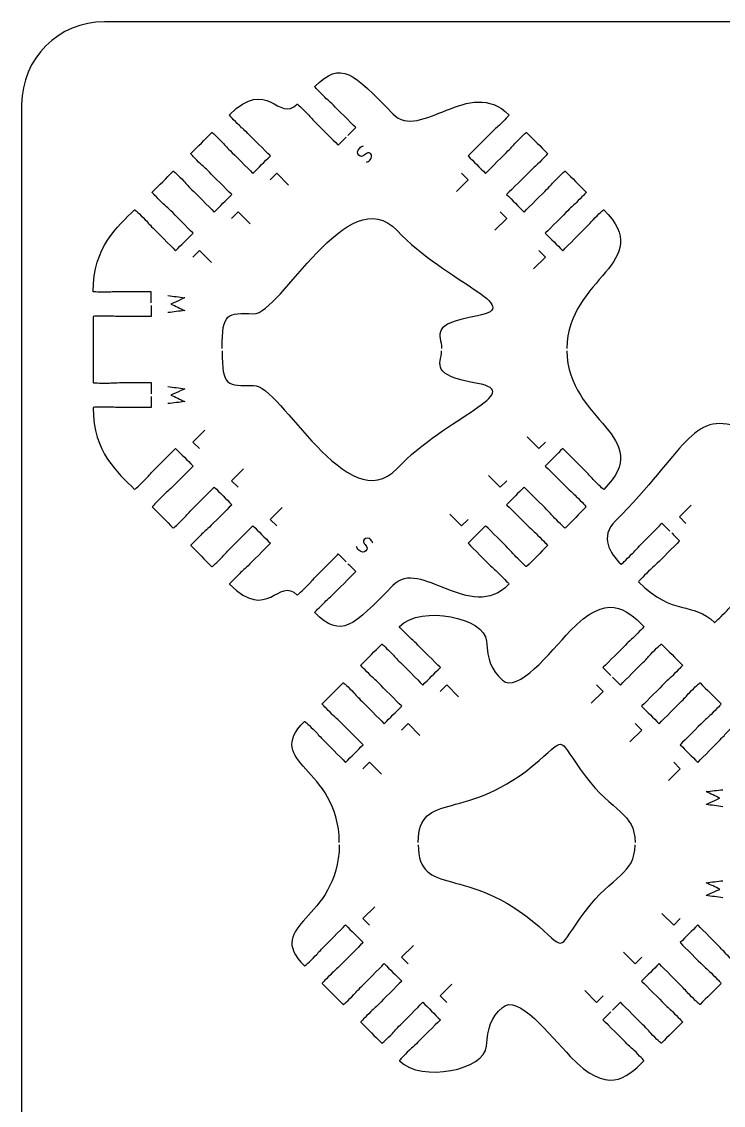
# Model space of a CAD drawing. Extents: x 0 to 250, y 0 to 300.
# Drawn here: x 0 to 84.9, y 169.1 to 300.1 of the extents above; entities that cross this region are included whole.
import ezdxf

# ---------------------------------------------------------------- set-up
doc = ezdxf.new("R2010")
doc.units = 0
doc.header["$MEASUREMENT"] = 0
doc.layers.add('DEFAULT', color=7, linetype='CONTINUOUS')

msp = doc.modelspace()

# ---------------------------------------------------------------- linework, layer by layer
at = {"layer": 'DEFAULT', "color": 250}
for points in [[(30.1, 280.94), (30.9, 281.73), (32.33, 280.3)], [(53.24, 281.73), (54.04, 280.94), (52.61, 279.51)], [(25.43, 276.27), (26.23, 277.06), (27.66, 275.63)], [(57.91, 277.06), (58.71, 276.27), (57.28, 274.84)], [(62.59, 272.39), (63.38, 271.6), (61.95, 270.17)], [(20.76, 271.59), (21.56, 272.39), (22.99, 270.96)], [(21.56, 248.45), (20.76, 249.25), (22.19, 250.67)], [(63.38, 249.25), (62.59, 248.45), (61.16, 249.88)], [(26.23, 243.78), (25.43, 244.57), (26.86, 246)], [(58.71, 244.58), (57.92, 243.78), (56.49, 245.21)], [(30.9, 239.11), (30.1, 239.9), (31.53, 241.33)], [(80.37, 239.4), (79.58, 240.2), (81.01, 241.63)], [(54.04, 239.9), (53.25, 239.11), (51.82, 240.54)], [(50.66, 219.11), (51.45, 219.9), (52.88, 218.47)], [(69.56, 219.9), (70.35, 219.11), (68.92, 217.68)], [(45.98, 214.44), (46.78, 215.23), (48.21, 213.8)], [(74.23, 215.23), (75.02, 214.44), (73.59, 213.01)], [(41.31, 209.77), (42.11, 210.56), (43.54, 209.13)], [(78.9, 210.56), (79.69, 209.77), (78.26, 208.34)], [(42.11, 190.86), (41.31, 191.66), (42.74, 193.09)], [(79.69, 191.66), (78.9, 190.87), (77.47, 192.29)], [(46.78, 186.19), (45.98, 186.99), (47.41, 188.42)], [(75.02, 186.99), (74.23, 186.19), (72.8, 187.62)], [(51.45, 181.52), (50.66, 182.32), (52.08, 183.75)], [(70.35, 182.32), (69.56, 181.52), (68.13, 182.95)]]:
    msp.add_lwpolyline(points, dxfattribs=at)
at = {"layer": 'DEFAULT', "color": 1}
for points, knots in [([(240.05, 0.05), (163.38, 0.05), (86.72, 0.05), (10.05, 0.05), (4.53, 0.05), (0.05, 4.53), (0.05, 10.05), (0.05, 103.38), (0.05, 196.72), (0.05, 290.05), (0.05, 295.57), (4.53, 300.05), (10.05, 300.05), (86.72, 300.05), (163.38, 300.05), (240.05, 300.05), (245.57, 300.05), (250.05, 295.57), (250.05, 290.05), (250.05, 196.72), (250.05, 103.38), (250.05, 10.05), (250.05, 4.53), (245.57, 0.05), (240.05, 0.05)], [0, 0, 0, 0, 651.968, 651.968, 651.968, 652.968, 652.968, 652.968, 1446.668, 1446.668, 1446.668, 1447.668, 1447.668, 1447.668, 2099.636, 2099.636, 2099.636, 2100.636, 2100.636, 2100.636, 2894.336, 2894.336, 2894.336, 2895.336, 2895.336, 2895.336, 2895.336]), ([(39.49, 286.3), (39.81, 286.61), (40.13, 286.93), (40.45, 287.25), (40.45, 287.25), (38.59, 289.11), (37.97, 289.73), (37.29, 290.41), (37.11, 290.51), (36.7, 290.93), (36.01, 291.61), (35.46, 292.17), (35.49, 292.2), (38.7, 295.41), (40.12, 293.86), (44.93, 288.92), (48.28, 285.49), (54.23, 293.55), (58.97, 288.79), (59.01, 288.75), (58.45, 288.2), (57.77, 287.51), (57.35, 287.1), (57.18, 286.99), (56.49, 286.31), (55.88, 285.69), (54.02, 283.83), (54.02, 283.83), (54.73, 283.13), (55.43, 282.42), (56.14, 281.71), (56.14, 281.71), (58, 283.57), (58.62, 284.19), (59.3, 284.87), (59.4, 285.05), (59.82, 285.46), (60.5, 286.15), (61.06, 286.7), (61.09, 286.66), (61.94, 285.81), (62.79, 284.96), (63.64, 284.11), (63.67, 284.08), (63.12, 283.53), (62.44, 282.84), (62.02, 282.43), (61.85, 282.33), (61.17, 281.64), (60.55, 281.02), (58.69, 279.17), (58.69, 279.17), (59.4, 278.46), (60.1, 277.75), (60.81, 277.04), (60.81, 277.04), (62.67, 278.9), (63.29, 279.52), (63.97, 280.2), (64.07, 280.38), (64.49, 280.79), (65.17, 281.48), (65.73, 282.03), (65.76, 281.99), (66.61, 281.15), (67.46, 280.3), (68.31, 279.45), (68.34, 279.41), (67.79, 278.86), (67.11, 278.17), (66.69, 277.76), (66.52, 277.66), (65.84, 276.97), (65.22, 276.35), (63.36, 274.49), (63.36, 274.49), (64.07, 273.79), (64.77, 273.08), (65.48, 272.37), (65.48, 272.37), (67.34, 274.23), (67.96, 274.85), (68.64, 275.53), (68.74, 275.71), (69.16, 276.12), (69.84, 276.81), (70.39, 277.36), (70.43, 277.32), (76.84, 270.92), (66.07, 269.14), (65.95, 260.57)], [0, 0, 0, 0, 3.832519, 3.832519, 3.832519, 4.832519, 4.832519, 4.832519, 5.832519, 5.832519, 5.832519, 6.832519, 6.832519, 6.832519, 7.832519, 7.832519, 7.832519, 8.832519, 8.832519, 8.832519, 9.832519, 9.832519, 9.832519, 10.832519, 10.832519, 10.832519, 11.832519, 11.832519, 11.832519, 20.339016, 20.339016, 20.339016, 21.339016, 21.339016, 21.339016, 22.339016, 22.339016, 22.339016, 23.339016, 23.339016, 23.339016, 33.549638, 33.549638, 33.549638, 34.549638, 34.549638, 34.549638, 35.549638, 35.549638, 35.549638, 36.549638, 36.549638, 36.549638, 45.063204, 45.063204, 45.063204, 46.063204, 46.063204, 46.063204, 47.063204, 47.063204, 47.063204, 48.063204, 48.063204, 48.063204, 58.273826, 58.273826, 58.273826, 59.273826, 59.273826, 59.273826, 60.273826, 60.273826, 60.273826, 61.273826, 61.273826, 61.273826, 69.780323, 69.780323, 69.780323, 70.780323, 70.780323, 70.780323, 71.780323, 71.780323, 71.780323, 72.780323, 72.780323, 72.780323, 73.780323, 73.780323, 73.780323, 73.780323]), ([(15.71, 266.07), (15.71, 266.52), (15.71, 266.97), (15.71, 267.42), (14.54, 267.42), (13.37, 267.42), (12.2, 267.42), (11.24, 267.42), (11.04, 267.37), (10.45, 267.37), (9.49, 267.37), (8.7, 267.37), (8.7, 267.42), (8.7, 272.9), (11.65, 275.26), (13.71, 277.32), (13.75, 277.36), (14.3, 276.8), (14.98, 276.12), (15.4, 275.7), (15.5, 275.53), (16.19, 274.85), (16.8, 274.23), (18.66, 272.37), (18.66, 272.37), (19.37, 273.08), (20.08, 273.78), (20.78, 274.49), (20.78, 274.49), (18.93, 276.35), (18.31, 276.97), (17.63, 277.65), (17.45, 277.75), (17.03, 278.17), (16.35, 278.85), (15.79, 279.41), (15.83, 279.44), (16.68, 280.29), (17.53, 281.14), (18.38, 281.99), (18.42, 282.03), (18.97, 281.47), (19.65, 280.79), (20.07, 280.37), (20.17, 280.2), (20.85, 279.51), (21.47, 278.9), (23.33, 277.04), (23.33, 277.04), (24.04, 277.75), (24.75, 278.45), (25.45, 279.16), (25.45, 279.16), (23.6, 281.02), (22.98, 281.64), (22.29, 282.32), (22.12, 282.42), (21.7, 282.84), (21.02, 283.52), (20.47, 284.08), (20.5, 284.11), (21.35, 284.96), (22.2, 285.81), (23.05, 286.66), (23.09, 286.7), (23.64, 286.14), (24.32, 285.46), (24.74, 285.04), (24.84, 284.87), (25.52, 284.19), (26.15, 283.57), (28, 281.71), (28, 281.71), (28.71, 282.42), (29.42, 283.12), (30.12, 283.83), (30.12, 283.83), (28.27, 285.69), (27.65, 286.31), (26.96, 286.99), (26.79, 287.09), (26.37, 287.51), (25.69, 288.19), (25.14, 288.75), (25.17, 288.78), (29.83, 293.45), (31.08, 287.79), (33.37, 290.08), (33.41, 290.12), (33.96, 289.56), (34.65, 288.88), (35.06, 288.46), (35.16, 288.29), (35.85, 287.6), (36.46, 286.98), (38.32, 285.13), (38.32, 285.13), (38.64, 285.45), (38.96, 285.76), (39.28, 286.08)], [0, 0, 0, 0, 3.83, 3.83, 3.83, 13.76, 13.76, 13.76, 14.76, 14.76, 14.76, 15.76, 15.76, 15.76, 16.76, 16.76, 16.76, 17.76, 17.76, 17.76, 18.76, 18.76, 18.76, 19.76, 19.76, 19.76, 28.259424, 28.259424, 28.259424, 29.259424, 29.259424, 29.259424, 30.259424, 30.259424, 30.259424, 31.259424, 31.259424, 31.259424, 41.470045, 41.470045, 41.470045, 42.470045, 42.470045, 42.470045, 43.470045, 43.470045, 43.470045, 44.470045, 44.470045, 44.470045, 52.983611, 52.983611, 52.983611, 53.983611, 53.983611, 53.983611, 54.983611, 54.983611, 54.983611, 55.983611, 55.983611, 55.983611, 66.194233, 66.194233, 66.194233, 67.194233, 67.194233, 67.194233, 68.194233, 68.194233, 68.194233, 69.194233, 69.194233, 69.194233, 77.707799, 77.707799, 77.707799, 78.707799, 78.707799, 78.707799, 79.707799, 79.707799, 79.707799, 80.707799, 80.707799, 80.707799, 81.707799, 81.707799, 81.707799, 82.707799, 82.707799, 82.707799, 83.707799, 83.707799, 83.707799, 84.707799, 84.707799, 84.707799, 88.540317, 88.540317, 88.540317, 88.540317]), ([(24.28, 260.57), (24.29, 264.93), (24.91, 264.83), (28.1, 264.75), (31.33, 264.68), (39.47, 281.11), (45.44, 274.81), (51.42, 268.5), (61.13, 265.59), (55.15, 264.51), (49.34, 263.47), (50.75, 262.3), (50.83, 260.57)], [0, 0, 0, 0, 1, 1, 1, 2, 2, 2, 3, 3, 3, 4, 4, 4, 4]), ([(15.71, 265.77), (15.71, 265.32), (15.71, 264.87), (15.71, 264.42), (14.54, 264.42), (13.37, 264.42), (12.2, 264.42), (11.24, 264.42), (11.04, 264.47), (10.45, 264.47), (9.49, 264.47), (8.7, 264.47), (8.7, 264.42), (8.7, 261.76), (8.7, 259.09), (8.7, 256.43), (8.7, 256.38), (9.49, 256.38), (10.45, 256.38), (11.04, 256.38), (11.24, 256.43), (12.2, 256.43), (12.82, 256.43), (13.43, 256.43), (14.05, 256.43), (14.6, 256.43), (15.15, 256.43), (15.71, 256.43), (15.71, 255.97), (15.71, 255.52), (15.71, 255.07)], [0, 0, 0, 0, 3.83, 3.83, 3.83, 13.76, 13.76, 13.76, 14.76, 14.76, 14.76, 15.76, 15.76, 15.76, 38.43, 38.43, 38.43, 39.43, 39.43, 39.43, 40.43, 40.43, 40.43, 45.66, 45.66, 45.66, 50.36, 50.36, 50.36, 54.19, 54.19, 54.19, 54.19]), ([(24.28, 260.27), (24.29, 255.92), (24.91, 256.02), (28.1, 256.1), (31.33, 256.17), (39.47, 239.74), (45.44, 246.05), (51.42, 252.35), (61.13, 255.26), (55.15, 256.33), (49.35, 257.38), (50.75, 258.55), (50.83, 260.27)], [0, 0, 0, 0, 1, 1, 1, 2, 2, 2, 3, 3, 3, 4, 4, 4, 4]), ([(65.95, 260.27), (66.07, 251.71), (76.84, 249.93), (70.43, 243.52), (70.37, 243.52), (69.83, 244.06), (69.16, 244.73), (68.75, 245.14), (68.64, 245.32), (67.96, 246), (67.34, 246.62), (65.48, 248.48), (65.48, 248.48), (64.78, 247.77), (64.07, 247.06), (63.36, 246.35), (63.36, 246.35), (65.22, 244.5), (65.84, 243.88), (66.52, 243.19), (66.7, 243.09), (67.11, 242.68), (67.8, 241.99), (68.35, 241.44), (68.31, 241.4), (67.46, 240.56), (66.61, 239.71), (65.77, 238.86), (65.73, 238.82), (65.18, 239.38), (64.49, 240.06), (64.08, 240.48), (63.97, 240.65), (63.29, 241.33), (62.67, 241.95), (60.81, 243.81), (60.81, 243.81), (60.11, 243.1), (59.4, 242.39), (58.69, 241.68), (58.69, 241.68), (60.55, 239.83), (61.17, 239.21), (61.85, 238.53), (62.03, 238.42), (62.44, 238.01), (63.13, 237.32), (63.68, 236.77), (63.64, 236.73), (62.79, 235.88), (61.94, 235.04), (61.09, 234.19), (61.06, 234.15), (60.51, 234.7), (59.82, 235.39), (59.41, 235.81), (59.31, 235.98), (58.62, 236.66), (58, 237.28), (56.15, 239.14), (56.15, 239.14), (55.44, 238.43), (54.73, 237.72), (54.02, 237.02), (54.02, 237.02), (55.88, 235.16), (56.5, 234.54), (57.18, 233.85), (57.36, 233.76), (57.77, 233.34), (58.46, 232.66), (59.01, 232.09), (58.97, 232.06), (54.24, 227.3), (48.29, 235.35), (44.94, 231.92), (40.12, 226.99), (38.71, 225.43), (35.5, 228.64), (35.46, 228.68), (36.02, 229.23), (36.7, 229.91), (37.12, 230.33), (37.29, 230.43), (37.97, 231.12), (38.59, 231.74), (40.45, 233.59), (40.45, 233.59), (40.13, 233.91), (39.82, 234.23), (39.5, 234.55)], [0, 0, 0, 0, 1, 1, 1, 2, 2, 2, 3, 3, 3, 4, 4, 4, 12.513566, 12.513566, 12.513566, 13.513566, 13.513566, 13.513566, 14.513566, 14.513566, 14.513566, 15.513566, 15.513566, 15.513566, 25.724188, 25.724188, 25.724188, 26.724188, 26.724188, 26.724188, 27.724188, 27.724188, 27.724188, 28.724188, 28.724188, 28.724188, 37.230685, 37.230685, 37.230685, 38.230685, 38.230685, 38.230685, 39.230685, 39.230685, 39.230685, 40.230685, 40.230685, 40.230685, 50.441307, 50.441307, 50.441307, 51.441307, 51.441307, 51.441307, 52.441307, 52.441307, 52.441307, 53.441307, 53.441307, 53.441307, 61.947805, 61.947805, 61.947805, 62.947805, 62.947805, 62.947805, 63.947805, 63.947805, 63.947805, 64.947805, 64.947805, 64.947805, 65.947805, 65.947805, 65.947805, 66.947805, 66.947805, 66.947805, 67.947805, 67.947805, 67.947805, 68.947805, 68.947805, 68.947805, 69.947805, 69.947805, 69.947805, 73.766181, 73.766181, 73.766181, 73.766181]), ([(15.71, 254.77), (15.71, 254.32), (15.71, 253.87), (15.71, 253.42), (14.54, 253.42), (13.37, 253.42), (12.2, 253.42), (11.24, 253.42), (11.04, 253.48), (10.45, 253.48), (9.49, 253.48), (8.7, 253.48), (8.7, 253.42), (8.7, 247.95), (11.65, 245.59), (13.71, 243.53), (13.75, 243.49), (14.3, 244.04), (14.99, 244.72), (15.4, 245.14), (15.5, 245.31), (16.19, 246), (16.81, 246.62), (18.66, 248.47), (18.66, 248.47), (19.37, 247.77), (20.08, 247.06), (20.79, 246.35), (20.79, 246.35), (18.93, 244.49), (18.31, 243.87), (17.63, 243.19), (17.45, 243.09), (17.04, 242.67), (16.36, 241.99), (15.8, 241.44), (15.84, 241.4), (16.69, 240.55), (17.54, 239.7), (18.38, 238.85), (18.42, 238.81), (18.97, 239.37), (19.66, 240.05), (20.07, 240.47), (20.17, 240.65), (20.86, 241.33), (21.48, 241.95), (23.33, 243.81), (23.33, 243.81), (24.04, 243.1), (24.75, 242.39), (25.46, 241.68), (25.46, 241.68), (23.6, 239.82), (22.98, 239.21), (22.3, 238.52), (22.12, 238.42), (21.71, 238), (21.02, 237.32), (20.47, 236.77), (20.5, 236.73), (21.35, 235.88), (22.2, 235.03), (23.05, 234.18), (23.09, 234.15), (23.64, 234.7), (24.33, 235.38), (24.74, 235.8), (24.84, 235.97), (25.53, 236.66), (26.15, 237.28), (28, 239.14), (28, 239.14), (28.71, 238.43), (29.42, 237.72), (30.13, 237.01), (30.13, 237.01), (28.27, 235.15), (27.65, 234.54), (26.97, 233.85), (26.79, 233.75), (26.38, 233.33), (25.69, 232.65), (25.14, 232.09), (25.18, 232.06), (29.84, 227.4), (31.09, 233.05), (33.37, 230.76), (33.41, 230.73), (33.97, 231.28), (34.65, 231.97), (35.07, 232.38), (35.17, 232.56), (35.85, 233.24), (36.47, 233.86), (38.33, 235.72), (38.33, 235.72), (38.65, 235.4), (38.97, 235.08), (39.29, 234.76)], [0, 0, 0, 0, 3.83, 3.83, 3.83, 13.76, 13.76, 13.76, 14.76, 14.76, 14.76, 15.76, 15.76, 15.76, 16.76, 16.76, 16.76, 17.76, 17.76, 17.76, 18.76, 18.76, 18.76, 19.76, 19.76, 19.76, 28.266498, 28.266498, 28.266498, 29.266498, 29.266498, 29.266498, 30.266498, 30.266498, 30.266498, 31.266498, 31.266498, 31.266498, 41.477119, 41.477119, 41.477119, 42.477119, 42.477119, 42.477119, 43.477119, 43.477119, 43.477119, 44.477119, 44.477119, 44.477119, 52.990685, 52.990685, 52.990685, 53.990685, 53.990685, 53.990685, 54.990685, 54.990685, 54.990685, 55.990685, 55.990685, 55.990685, 66.201307, 66.201307, 66.201307, 67.201307, 67.201307, 67.201307, 68.201307, 68.201307, 68.201307, 69.201307, 69.201307, 69.201307, 77.714873, 77.714873, 77.714873, 78.714873, 78.714873, 78.714873, 79.714873, 79.714873, 79.714873, 80.714873, 80.714873, 80.714873, 81.714873, 81.714873, 81.714873, 82.714873, 82.714873, 82.714873, 83.714873, 83.714873, 83.714873, 84.714873, 84.714873, 84.714873, 88.561534, 88.561534, 88.561534, 88.561534]), ([(115.5, 242.01), (115.5, 241.55), (115.5, 241.09), (115.5, 240.63), (114.33, 240.63), (113.17, 240.63), (112, 240.63), (111.03, 240.63), (110.84, 240.68), (110.25, 240.68), (109.28, 240.68), (108.5, 240.68), (108.5, 240.63), (108.38, 240.3), (92.5, 240.3), (92.5, 240.63), (92.5, 241.63), (92.5, 242.63), (92.5, 243.63), (92.5, 244.44), (93.31, 248.6), (92.52, 248.89), (92.52, 248.89), (88.23, 250.47), (86.8, 251), (81.09, 253.1), (80.28, 248.16), (71.84, 239.71), (69.9, 237.77), (71.18, 235.82), (72.52, 234.48), (72.56, 234.44), (73.11, 235), (73.79, 235.68), (74.21, 236.1), (74.31, 236.27), (75, 236.95), (75.62, 237.57), (77.47, 239.43), (77.47, 239.43), (77.79, 239.11), (78.11, 238.79), (78.43, 238.47)], [0, 0, 0, 0, 3.91, 3.91, 3.91, 13.85, 13.85, 13.85, 14.85, 14.85, 14.85, 15.85, 15.85, 15.85, 16.85, 16.85, 16.85, 25.35, 25.35, 25.35, 26.35, 26.35, 26.35, 27.35, 27.35, 27.35, 28.35, 28.35, 28.35, 29.35, 29.35, 29.35, 30.35, 30.35, 30.35, 31.35, 31.35, 31.35, 32.35, 32.35, 32.35, 36.182519, 36.182519, 36.182519, 36.182519]), ([(78.65, 238.26), (78.96, 237.94), (79.28, 237.62), (79.6, 237.3), (79.6, 237.3), (77.74, 235.45), (77.12, 234.83), (76.44, 234.14), (76.26, 234.05), (75.85, 233.63), (75.16, 232.94), (74.61, 232.39), (74.65, 232.36), (78.86, 228.14), (81.21, 230.04), (83.81, 227.43), (83.89, 227.45), (84.43, 227.98), (85.08, 228.63), (85.5, 229.05), (85.6, 229.22), (86.29, 229.9), (86.91, 230.52), (88.76, 232.38), (88.76, 232.38), (89.47, 231.67), (90.18, 230.97), (90.89, 230.26), (90.89, 230.26), (89.03, 228.4), (88.41, 227.78), (87.73, 227.1), (87.55, 227), (87.13, 226.58), (86.48, 225.93), (85.95, 225.39), (85.94, 225.31), (91.47, 219.78), (86.61, 227.61), (115.35, 227.63)], [0, 0, 0, 0, 3.818377, 3.818377, 3.818377, 4.818377, 4.818377, 4.818377, 5.818377, 5.818377, 5.818377, 6.818377, 6.818377, 6.818377, 7.818377, 7.818377, 7.818377, 8.818377, 8.818377, 8.818377, 9.818377, 9.818377, 9.818377, 10.818377, 10.818377, 10.818377, 19.324874, 19.324874, 19.324874, 20.324874, 20.324874, 20.324874, 21.324874, 21.324874, 21.324874, 22.324874, 22.324874, 22.324874, 23.324874, 23.324874, 23.324874, 23.324874]), ([(38.46, 200.87), (38.36, 210.12), (29.14, 210.37), (34.26, 215.49), (34.3, 215.53), (34.85, 214.97), (35.54, 214.29), (35.95, 213.87), (36.05, 213.7), (36.74, 213.02), (37.36, 212.4), (39.22, 210.54), (39.22, 210.54), (39.92, 211.25), (40.63, 211.96), (41.34, 212.66), (41.34, 212.66), (39.48, 214.52), (38.86, 215.14), (38.18, 215.82), (38, 215.92), (37.59, 216.34), (36.9, 217.02), (36.35, 217.58), (36.39, 217.62), (37.24, 218.47), (38.08, 219.31), (38.93, 220.16), (38.97, 220.2), (39.52, 219.64), (40.21, 218.96), (40.62, 218.54), (40.73, 218.37), (41.41, 217.69), (42.03, 217.07), (43.89, 215.21), (43.89, 215.21), (44.59, 215.92), (45.3, 216.63), (46.01, 217.33), (46.01, 217.33), (44.15, 219.19), (43.53, 219.81), (42.85, 220.49), (42.67, 220.59), (42.26, 221.01), (41.57, 221.69), (41.02, 222.25), (41.06, 222.29), (41.91, 223.14), (42.76, 223.99), (43.6, 224.83), (43.64, 224.87), (44.19, 224.31), (44.87, 223.63), (45.29, 223.21), (45.39, 223.04), (46.08, 222.36), (46.7, 221.74), (48.55, 219.88), (48.55, 219.88), (49.26, 220.59), (49.97, 221.3), (50.68, 222), (50.68, 222), (48.82, 223.86), (48.2, 224.48), (47.52, 225.17), (47.34, 225.26), (46.93, 225.68), (46.26, 226.34), (45.72, 226.88), (45.72, 226.95), (48.4, 229.64), (56.09, 228.01), (56.26, 225.18), (56.39, 222.92), (56.81, 221.73), (58.17, 220.49), (60.02, 218.81), (63.89, 223.81), (66.39, 226.43), (70.83, 231.09), (73.11, 229.13), (75.28, 226.95), (75.32, 226.92), (74.77, 226.37), (74.08, 225.68), (73.66, 225.26), (73.49, 225.16), (72.81, 224.48), (72.19, 223.86), (70.33, 222), (70.33, 222), (70.65, 221.68), (70.97, 221.37), (71.29, 221.05)], [0, 0, 0, 0, 1, 1, 1, 2, 2, 2, 3, 3, 3, 4, 4, 4, 12.513566, 12.513566, 12.513566, 13.513566, 13.513566, 13.513566, 14.513566, 14.513566, 14.513566, 15.513566, 15.513566, 15.513566, 25.724188, 25.724188, 25.724188, 26.724188, 26.724188, 26.724188, 27.724188, 27.724188, 27.724188, 28.724188, 28.724188, 28.724188, 37.230685, 37.230685, 37.230685, 38.230685, 38.230685, 38.230685, 39.230685, 39.230685, 39.230685, 40.230685, 40.230685, 40.230685, 50.441307, 50.441307, 50.441307, 51.441307, 51.441307, 51.441307, 52.441307, 52.441307, 52.441307, 53.441307, 53.441307, 53.441307, 61.954873, 61.954873, 61.954873, 62.954873, 62.954873, 62.954873, 63.954873, 63.954873, 63.954873, 64.954873, 64.954873, 64.954873, 65.954873, 65.954873, 65.954873, 66.954873, 66.954873, 66.954873, 67.954873, 67.954873, 67.954873, 68.954873, 68.954873, 68.954873, 69.954873, 69.954873, 69.954873, 70.954873, 70.954873, 70.954873, 71.954873, 71.954873, 71.954873, 75.780327, 75.780327, 75.780327, 75.780327]), ([(71.5, 220.84), (71.82, 220.52), (72.14, 220.2), (72.45, 219.88), (72.45, 219.88), (74.31, 221.74), (74.93, 222.36), (75.62, 223.04), (75.71, 223.21), (76.13, 223.63), (76.81, 224.32), (77.37, 224.87), (77.41, 224.83), (78.26, 223.98), (79.11, 223.13), (79.95, 222.28), (79.99, 222.25), (79.44, 221.69), (78.75, 221.01), (78.34, 220.6), (78.16, 220.49), (77.48, 219.81), (76.86, 219.19), (75, 217.33), (75, 217.33), (75.71, 216.63), (76.42, 215.92), (77.13, 215.21), (77.13, 215.21), (78.98, 217.07), (79.6, 217.69), (80.29, 218.37), (80.38, 218.54), (80.8, 218.96), (81.49, 219.64), (82.04, 220.2), (82.07, 220.16), (82.92, 219.31), (83.77, 218.47), (84.62, 217.62), (84.66, 217.58), (84.1, 217.03), (83.42, 216.34), (83, 215.93), (82.83, 215.82), (82.15, 215.14), (81.53, 214.52), (79.67, 212.66), (79.67, 212.66), (80.38, 211.96), (81.09, 211.25), (81.8, 210.54), (81.8, 210.54), (83.65, 212.4), (84.27, 213.02), (84.95, 213.7), (85.06, 213.88), (85.47, 214.29), (86.16, 214.97), (86.71, 215.53), (86.75, 215.49), (89.43, 212.8), (93.87, 212.01), (93.87, 207.71), (93.87, 207.66), (93.09, 207.66), (92.12, 207.66), (91.53, 207.66), (91.34, 207.71), (90.37, 207.71), (89.2, 207.71), (88.04, 207.71), (86.87, 207.71), (86.87, 207.26), (86.87, 206.81), (86.87, 206.36)], [0, 0, 0, 0, 3.832519, 3.832519, 3.832519, 4.832519, 4.832519, 4.832519, 5.832519, 5.832519, 5.832519, 6.832519, 6.832519, 6.832519, 17.043141, 17.043141, 17.043141, 18.043141, 18.043141, 18.043141, 19.043141, 19.043141, 19.043141, 20.043141, 20.043141, 20.043141, 28.556706, 28.556706, 28.556706, 29.556706, 29.556706, 29.556706, 30.556706, 30.556706, 30.556706, 31.556706, 31.556706, 31.556706, 41.767328, 41.767328, 41.767328, 42.767328, 42.767328, 42.767328, 43.767328, 43.767328, 43.767328, 44.767328, 44.767328, 44.767328, 53.280894, 53.280894, 53.280894, 54.280894, 54.280894, 54.280894, 55.280894, 55.280894, 55.280894, 56.280894, 56.280894, 56.280894, 57.280894, 57.280894, 57.280894, 58.280894, 58.280894, 58.280894, 59.280894, 59.280894, 59.280894, 69.210894, 69.210894, 69.210894, 73.040894, 73.040894, 73.040894, 73.040894]), ([(48, 200.87), (48.09, 207.35), (53.78, 203.03), (62.61, 210.75), (66.06, 213.77), (64.75, 213.47), (68.17, 208.92), (71.54, 204.44), (74.16, 204.48), (74.23, 200.87)], [0, 0, 0, 0, 1, 1, 1, 2, 2, 2, 3, 3, 3, 3]), ([(38.46, 200.57), (38.35, 191.31), (29.14, 191.06), (34.26, 185.94), (34.3, 185.9), (34.86, 186.45), (35.54, 187.14), (35.95, 187.55), (36.05, 187.73), (36.74, 188.41), (37.36, 189.03), (39.22, 190.89), (39.22, 190.89), (39.92, 190.18), (40.63, 189.47), (41.34, 188.77), (41.34, 188.77), (39.48, 186.91), (38.86, 186.29), (38.18, 185.61), (38.01, 185.5), (37.59, 185.09), (36.9, 184.4), (36.35, 183.85), (36.39, 183.81), (37.24, 182.96), (38.08, 182.12), (38.93, 181.27), (38.97, 181.23), (39.52, 181.78), (40.21, 182.47), (40.62, 182.88), (40.73, 183.06), (41.41, 183.74), (42.03, 184.36), (43.88, 186.22), (43.88, 186.22), (44.59, 185.51), (45.3, 184.8), (46.01, 184.1), (46.01, 184.1), (44.15, 182.24), (43.53, 181.62), (42.85, 180.93), (42.67, 180.83), (42.26, 180.42), (41.58, 179.73), (41.02, 179.18), (41.06, 179.14), (41.91, 178.29), (42.76, 177.44), (43.6, 176.6), (43.64, 176.56), (44.19, 177.11), (44.88, 177.79), (45.29, 178.21), (45.39, 178.39), (46.08, 179.07), (46.7, 179.69), (48.55, 181.55), (48.55, 181.55), (49.26, 180.84), (49.97, 180.13), (50.68, 179.42), (50.68, 179.42), (48.82, 177.57), (48.2, 176.95), (47.52, 176.26), (47.34, 176.16), (46.93, 175.75), (46.24, 175.06), (45.69, 174.51), (45.72, 174.47), (48.41, 171.79), (56.1, 173.42), (56.26, 176.24), (56.39, 178.5), (56.81, 179.69), (58.17, 180.93), (60.02, 182.62), (63.9, 177.61), (66.39, 175), (70.84, 170.33), (73.11, 172.29), (75.28, 174.47), (75.32, 174.51), (74.77, 175.06), (74.08, 175.75), (73.66, 176.16), (73.49, 176.26), (72.81, 176.95), (72.19, 177.57), (70.33, 179.42), (70.33, 179.42), (70.65, 179.74), (70.97, 180.06), (71.29, 180.38)], [0, 0, 0, 0, 1, 1, 1, 2, 2, 2, 3, 3, 3, 4, 4, 4, 12.499424, 12.499424, 12.499424, 13.499424, 13.499424, 13.499424, 14.499424, 14.499424, 14.499424, 15.499424, 15.499424, 15.499424, 25.710045, 25.710045, 25.710045, 26.710045, 26.710045, 26.710045, 27.710045, 27.710045, 27.710045, 28.710045, 28.710045, 28.710045, 37.223611, 37.223611, 37.223611, 38.223611, 38.223611, 38.223611, 39.223611, 39.223611, 39.223611, 40.223611, 40.223611, 40.223611, 50.434233, 50.434233, 50.434233, 51.434233, 51.434233, 51.434233, 52.434233, 52.434233, 52.434233, 53.434233, 53.434233, 53.434233, 61.947799, 61.947799, 61.947799, 62.947799, 62.947799, 62.947799, 63.947799, 63.947799, 63.947799, 64.947799, 64.947799, 64.947799, 65.947799, 65.947799, 65.947799, 66.947799, 66.947799, 66.947799, 67.947799, 67.947799, 67.947799, 68.947799, 68.947799, 68.947799, 69.947799, 69.947799, 69.947799, 70.947799, 70.947799, 70.947799, 71.947799, 71.947799, 71.947799, 75.780317, 75.780317, 75.780317, 75.780317]), ([(48, 200.57), (48.09, 194.08), (53.78, 198.41), (62.61, 190.69), (66.06, 187.67), (64.75, 187.96), (68.17, 192.51), (71.54, 196.99), (74.16, 196.96), (74.23, 200.57)], [0, 0, 0, 0, 1, 1, 1, 2, 2, 2, 3, 3, 3, 3]), ([(86.87, 195.06), (86.87, 194.61), (86.87, 194.16), (86.87, 193.71), (88.04, 193.71), (89.2, 193.71), (90.37, 193.71), (91.34, 193.71), (91.53, 193.76), (92.12, 193.76), (93.09, 193.76), (93.87, 193.76), (93.87, 193.71), (93.87, 189.41), (89.43, 188.62), (86.75, 185.93), (86.71, 185.9), (86.16, 186.45), (85.47, 187.14), (85.06, 187.55), (84.95, 187.73), (84.27, 188.41), (83.65, 189.03), (81.79, 190.89), (81.79, 190.89), (81.09, 190.18), (80.38, 189.47), (79.67, 188.76), (79.67, 188.76), (81.53, 186.91), (82.15, 186.29), (82.83, 185.6), (83.01, 185.5), (83.42, 185.09), (84.11, 184.4), (84.66, 183.85), (84.62, 183.81), (83.77, 182.96), (82.92, 182.12), (82.07, 181.27), (82.04, 181.23), (81.49, 181.78), (80.8, 182.47), (80.38, 182.89), (80.28, 183.05), (79.6, 183.74), (78.98, 184.36), (77.13, 186.22), (77.13, 186.22), (76.42, 185.51), (75.71, 184.8), (75, 184.1), (75, 184.1), (76.86, 182.24), (77.48, 181.62), (78.16, 180.93), (78.34, 180.83), (78.75, 180.42), (79.44, 179.73), (79.99, 179.18), (79.95, 179.14), (79.1, 178.29), (78.25, 177.44), (77.4, 176.6), (77.37, 176.56), (76.82, 177.11), (76.13, 177.8), (75.72, 178.21), (75.62, 178.39), (74.93, 179.07), (74.31, 179.69), (72.45, 181.55), (72.45, 181.55), (72.14, 181.23), (71.82, 180.91), (71.5, 180.59)], [0, 0, 0, 0, 3.83, 3.83, 3.83, 13.76, 13.76, 13.76, 14.76, 14.76, 14.76, 15.76, 15.76, 15.76, 16.76, 16.76, 16.76, 17.76, 17.76, 17.76, 18.76, 18.76, 18.76, 19.76, 19.76, 19.76, 28.266498, 28.266498, 28.266498, 29.266498, 29.266498, 29.266498, 30.266498, 30.266498, 30.266498, 31.266498, 31.266498, 31.266498, 41.477119, 41.477119, 41.477119, 42.477119, 42.477119, 42.477119, 43.477119, 43.477119, 43.477119, 44.477119, 44.477119, 44.477119, 52.983617, 52.983617, 52.983617, 53.983617, 53.983617, 53.983617, 54.983617, 54.983617, 54.983617, 55.983617, 55.983617, 55.983617, 66.194239, 66.194239, 66.194239, 67.194239, 67.194239, 67.194239, 68.194239, 68.194239, 68.194239, 69.194239, 69.194239, 69.194239, 73.026758, 73.026758, 73.026758, 73.026758])]:
    msp.add_open_spline(points, degree=3, knots=knots, dxfattribs=at)
at = {"layer": 'DEFAULT', "color": 250}
for points, knots in [([(41.75, 283.07), (41.87, 283.1), (42.02, 283.18), (42.15, 283.31), (42.43, 283.58), (42.42, 283.92), (42.22, 284.13), (42.06, 284.28), (41.78, 284.2), (41.58, 284.01), (41.27, 283.7), (41.02, 283.71), (40.83, 283.9), (40.6, 284.13), (40.62, 284.46), (40.92, 284.77), (41.07, 284.91), (41.23, 285.01), (41.37, 285.04)], [0, 0, 0, 0, 1, 1, 1, 2, 2, 2, 3, 3, 3, 4, 4, 4, 5, 5, 5, 6, 6, 6, 6]), ([(17.74, 266.95), (18.41, 266.87), (19.09, 266.78), (19.76, 266.69), (19.76, 266.69), (18.31, 265.98), (18.1, 265.93), (18.65, 265.67), (19.21, 265.4), (19.76, 265.14), (19.09, 265.06), (18.41, 264.97), (17.74, 264.89)], [0, 0, 0, 0, 5.778666, 5.778666, 5.778666, 6.778666, 6.778666, 6.778666, 11.992102, 11.992102, 11.992102, 17.763104, 17.763104, 17.763104, 17.763104]), ([(17.74, 255.95), (18.41, 255.87), (19.09, 255.78), (19.76, 255.69), (19.76, 255.69), (18.31, 254.98), (18.1, 254.93), (18.65, 254.67), (19.21, 254.4), (19.76, 254.14), (19.09, 254.06), (18.41, 253.97), (17.74, 253.89)], [0, 0, 0, 0, 5.778666, 5.778666, 5.778666, 6.778666, 6.778666, 6.778666, 11.992102, 11.992102, 11.992102, 17.763104, 17.763104, 17.763104, 17.763104]), ([(42.51, 237.02), (42.48, 237.14), (42.4, 237.29), (42.27, 237.42), (41.99, 237.69), (41.66, 237.69), (41.45, 237.48), (41.29, 237.33), (41.37, 237.04), (41.57, 236.85), (41.87, 236.54), (41.87, 236.29), (41.67, 236.1), (41.45, 235.87), (41.11, 235.89), (40.81, 236.19), (40.67, 236.33), (40.57, 236.5), (40.53, 236.64)], [0, 0, 0, 0, 1, 1, 1, 2, 2, 2, 3, 3, 3, 4, 4, 4, 5, 5, 5, 6, 6, 6, 6]), ([(84.84, 205.18), (84.16, 205.27), (83.49, 205.36), (82.81, 205.45), (82.81, 205.45), (84.26, 206.15), (84.47, 206.2), (83.92, 206.47), (83.37, 206.73), (82.81, 207), (83.49, 207.08), (84.16, 207.16), (84.84, 207.24)], [0, 0, 0, 0, 5.778666, 5.778666, 5.778666, 6.778666, 6.778666, 6.778666, 11.992102, 11.992102, 11.992102, 17.763104, 17.763104, 17.763104, 17.763104]), ([(84.84, 194.18), (84.16, 194.27), (83.49, 194.36), (82.81, 194.45), (82.81, 194.45), (84.26, 195.15), (84.47, 195.2), (83.92, 195.47), (83.37, 195.73), (82.81, 196), (83.49, 196.08), (84.16, 196.16), (84.84, 196.24)], [0, 0, 0, 0, 5.778666, 5.778666, 5.778666, 6.778666, 6.778666, 6.778666, 11.992102, 11.992102, 11.992102, 17.763104, 17.763104, 17.763104, 17.763104])]:
    msp.add_open_spline(points, degree=3, knots=knots, dxfattribs=at)

doc.saveas('drawing.dxf')
